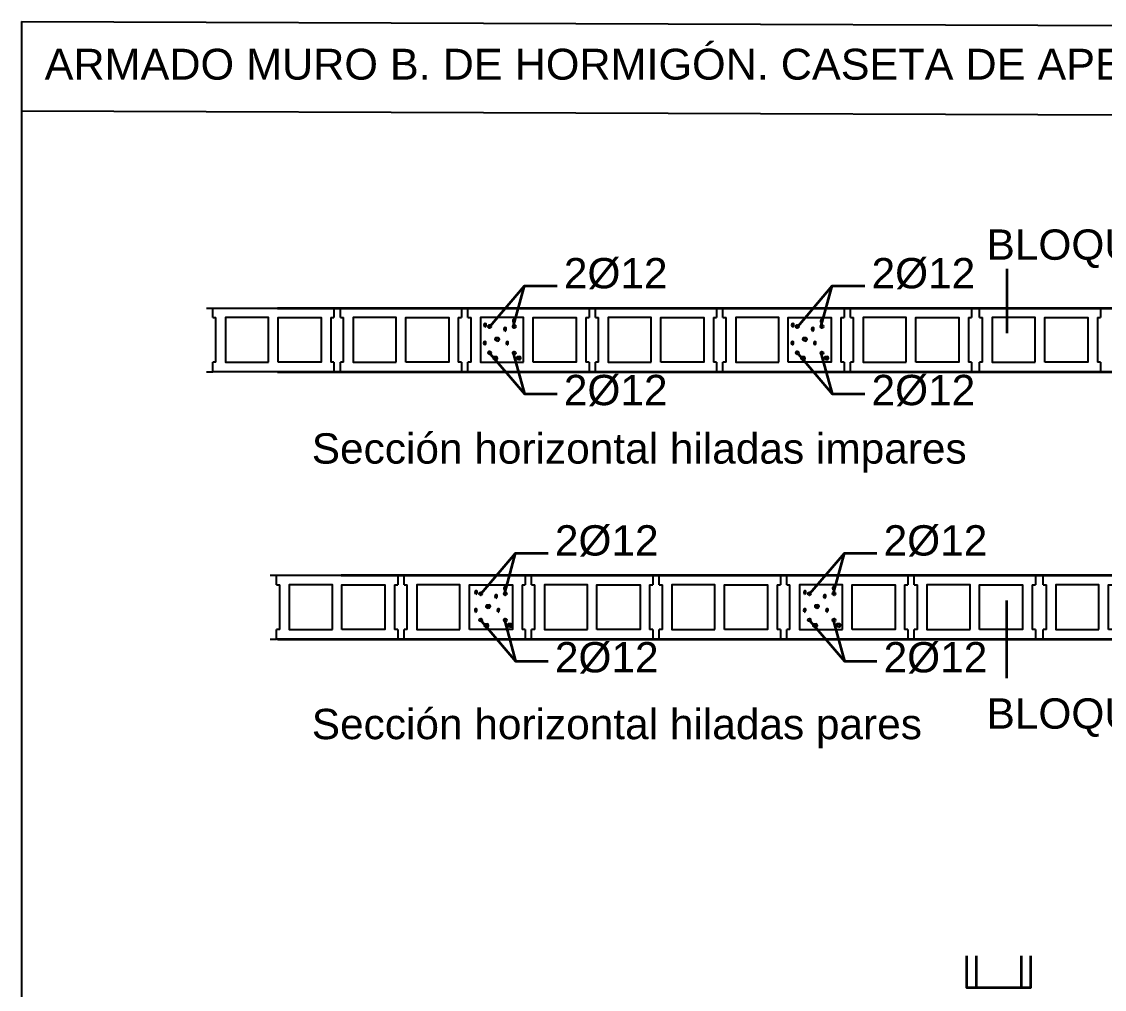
# Model space of a CAD drawing. Extents: x 2455 to 9764, y -806 to 181.
# Drawn here: x 4769.731 to 4774.138, y -654.313 to -650.371 of the extents above; entities that cross this region are included whole.
import ezdxf

# ---------------------------------------------------------------- set-up
doc = ezdxf.new("R2010")
doc.units = 0
doc.header["$LTSCALE"] = 0.2
doc.header["$MEASUREMENT"] = 0
doc.layers.get('0').update_dxf_attribs({"linetype": 'CONTINUOUS'})
doc.layers.add('0-CYPE2', color=4, linetype='CONTINUOUS', lineweight=35)
doc.layers.add('REF_REFERENCIAS', color=8, linetype='CONTINUOUS', lineweight=0)
doc.layers.add('BLOQUES', color=5, linetype='CONTINUOUS')
doc.layers.add('CYPECABECERA', color=2, linetype='CONTINUOUS')
doc.styles.add('Estilo1', font='swissel.ttf')
doc.styles.add('NIEVES2', font='sanss___.ttf')

# ---------------------------------------------------------------- blocks, each defined once
blk = doc.blocks.new('BLOQ')
at = {"layer": 'BLOQUES', "color": 8}
for p, q in [((0, 0.2), (0.02, 0.2)), ((0, 0), (0.02, 0))]:
    blk.add_line(p, q, dxfattribs=at)
at = {"layer": 'BLOQUES'}
for p, q in [((0.02, 0.2), (0.4, 0.2)), ((0.02, 0.17), (0.02, 0.2)), ((0.02, 0.17), (0.03, 0.17)), ((0.03, 0.03), (0.03, 0.17)), ((0.39, 0.17), (0.4, 0.17)), ((0.39, 0.17), (0.39, 0.03)), ((0.4, 0.2), (0.4, 0.17)), ((0.02, 0), (0.02, 0.03)), ((0.03, 0.03), (0.02, 0.03)), ((0.4, 0), (0.02, 0)), ((0.4, 0.03), (0.39, 0.03)), ((0.4, 0.03), (0.4, 0))]:
    blk.add_line(p, q, dxfattribs=at)
for points in [[(0.195, 0.03), (0.195, 0.17), (0.06, 0.17), (0.06, 0.03)], [(0.225, 0.03), (0.225, 0.17), (0.36, 0.17), (0.36, 0.03)]]:
    blk.add_lwpolyline(points, close=True, dxfattribs=at)
blk = doc.blocks.new('PIE')
blk.add_lwpolyline([(-0.013, 0.073), (0.054, 0.051), (0.08, 0), (0.054, -0.076), (-0.008, -0.062), (-0.083, -0.062), (-0.093, 0.005), (-0.049, 0.041)], close=True)

msp = doc.modelspace()

# ---------------------------------------------------------------- linework, layer by layer
at = {"layer": '0-CYPE2', "color": 2, "linetype": 'Continuous'}
for p, q in [((4773.7417, -651.3787), (4773.7417, -651.6408)), ((4771.6386, -651.6113), (4771.778, -651.4478)), ((4772.8911, -651.6113), (4773.0304, -651.4478)), ((4770.7723, -651.538), (4775.2069, -651.538)), ((4771.6386, -651.7244), (4771.778, -651.8879)), ((4772.8911, -651.7244), (4773.0304, -651.8879)), ((4770.7723, -651.7976), (4775.2069, -651.7976)), ((4771.6021, -652.6996), (4771.7414, -652.5361)), ((4772.9403, -652.6996), (4773.0797, -652.5361)), ((4771.0319, -652.6263), (4775.4665, -652.6263)), ((4773.7417, -653.0456), (4773.7417, -652.7291)), ((4771.6021, -652.8127), (4771.7414, -652.9762)), ((4772.9403, -652.8127), (4773.0797, -652.9762)), ((4770.7723, -652.8859), (4775.2069, -652.8859)), ((4773.6173, -654.3062), (4773.6173, -654.1757)), ((4773.799, -654.1757), (4773.799, -654.3062))]:
    msp.add_line(p, q, dxfattribs=at)
for points in [[(4771.7335, -651.6104), (4771.778, -651.4478), (4771.9105, -651.4478)], [(4772.986, -651.6104), (4773.0304, -651.4478), (4773.163, -651.4478)], [(4771.7335, -651.7253), (4771.778, -651.8879), (4771.9105, -651.8879)], [(4772.986, -651.7253), (4773.0304, -651.8879), (4773.163, -651.8879)], [(4771.697, -652.6987), (4771.7414, -652.5361), (4771.8739, -652.5361)], [(4773.0352, -652.6987), (4773.0797, -652.5361), (4773.2122, -652.5361)], [(4771.697, -652.8136), (4771.7414, -652.9762), (4771.8739, -652.9762)], [(4773.0352, -652.8136), (4773.0797, -652.9762), (4773.2122, -652.9762)], [(4773.8379, -654.1757), (4773.8379, -654.3062), (4773.5783, -654.3062), (4773.5783, -654.1757)]]:
    msp.add_lwpolyline(points, dxfattribs=at)
for centre in [(4771.6359, -651.6132), (4771.736, -651.6132), (4772.8883, -651.6132), (4772.9885, -651.6132), (4771.6359, -651.72), (4771.736, -651.7208), (4772.8883, -651.72), (4772.9885, -651.7208), (4771.5993, -652.7015), (4771.6995, -652.7015), (4772.9376, -652.7015), (4773.0378, -652.7015), (4771.5993, -652.8083), (4771.6995, -652.8091), (4772.9376, -652.8083), (4773.0378, -652.8091)]:
    msp.add_circle(centre, 0.00514, dxfattribs=at)
at = {"layer": 'CYPECABECERA', "color": 7, "linetype": 'Continuous'}
for p, q in [((4769.7307, -650.3714), (4769.7307, -658.0326)), ((4769.7307, -650.3714), (4776.7233, -650.3948)), ((4769.7307, -650.7353), (4776.7233, -650.7588))]:
    msp.add_line(p, q, dxfattribs=at)

# ---------------------------------------------------------------- block references
at = {"layer": '0-CYPE2', "color": 2, "linetype": 'Continuous'}
for name, p, xscale, yscale, zscale in [('BLOQ', (4770.4829, -651.7976), 1.29789855152977, 1.297898551582233, 1.29789855152977), ('BLOQ', (4771.0021, -651.7976), 1.29789855152977, 1.297898551582233, 1.29789855152977), ('BLOQ', (4771.5212, -651.7976), 1.29789855152977, 1.297898551582233, 1.29789855152977), ('BLOQ', (4772.0404, -651.7976), 1.29789855152977, 1.297898551582233, 1.29789855152977), ('BLOQ', (4772.5595, -651.7976), 1.29789855152977, 1.297898551582233, 1.29789855152977), ('BLOQ', (4773.0787, -651.7976), 1.29789855152977, 1.297898551582233, 1.29789855152977), ('BLOQ', (4773.6036, -651.7976), 1.29789855152977, 1.297898551582233, 1.29789855152977), ('PIE', (4771.6671, -651.6656), 0.08792800488029105, -0.07495920127177912, 0.08792800490034787), ('PIE', (4772.9195, -651.6656), 0.08792800488029105, -0.07495920127177912, 0.08792800490034787), ('PIE', (4771.6597, -651.7432), 0.08792800488029105, -0.07495920127177912, 0.08792800490034787), ('PIE', (4771.7548, -651.7421), 0.08792800488029105, -0.07495920127177912, 0.08792800490034787), ('PIE', (4772.9122, -651.7432), 0.08792800488029105, -0.07495920127177912, 0.08792800490034787), ('PIE', (4773.0073, -651.7421), 0.08792800488029105, -0.07495920127177912, 0.08792800490034787), ('BLOQ', (4770.7425, -652.8859), 1.29789855152977, 1.297898551582233, 1.29789855152977), ('BLOQ', (4771.2616, -652.8859), 1.29789855152977, 1.297898551582233, 1.29789855152977), ('BLOQ', (4771.7808, -652.8859), 1.29789855152977, 1.297898551582233, 1.29789855152977), ('BLOQ', (4772.3, -652.8859), 1.29789855152977, 1.297898551582233, 1.29789855152977), ('BLOQ', (4772.8191, -652.8859), 1.29789855152977, 1.297898551582233, 1.29789855152977), ('BLOQ', (4773.3383, -652.8859), 1.29789855152977, 1.297898551582233, 1.29789855152977), ('BLOQ', (4773.8632, -652.8859), 1.29789855152977, 1.297898551582233, 1.29789855152977), ('PIE', (4771.6305, -652.7539), 0.08792800488029105, -0.07495920127177912, 0.08792800490034787), ('PIE', (4772.9688, -652.7539), 0.08792800488029105, -0.07495920127177912, 0.08792800490034787), ('PIE', (4771.6232, -652.8315), 0.08792800488029105, -0.07495920127177912, 0.08792800490034787), ('PIE', (4771.7183, -652.8304), 0.08792800488029105, -0.07495920127177912, 0.08792800490034787), ('PIE', (4772.9615, -652.8315), 0.08792800488029105, -0.07495920127177912, 0.08792800490034787), ('PIE', (4773.0566, -652.8304), 0.08792800488029105, -0.07495920127177912, 0.08792800490034787)]:
    msp.add_blockref(name, p, dxfattribs=dict(at, xscale=xscale, yscale=yscale, zscale=zscale))
at = {"layer": '0-CYPE2', "color": 2, "linetype": 'Continuous', "xscale": 0.03741617236894137, "yscale": -0.08033363364358685, "zscale": 0.03741617229802044, "rotation": 349.7031746896402}
for p in [(4771.7344, -651.5912), (4772.9869, -651.5912), (4771.6173, -651.608), (4771.6985, -651.6245), (4772.8698, -651.608), (4772.951, -651.6245), (4771.6162, -651.6811), (4771.7074, -651.6811), (4772.8687, -651.6811), (4772.9599, -651.6811), (4771.5808, -652.6962), (4771.6979, -652.6795), (4772.9191, -652.6962), (4773.0361, -652.6795), (4771.662, -652.7128), (4773.0002, -652.7128), (4771.5797, -652.7694), (4771.6709, -652.7694), (4772.918, -652.7694), (4773.0092, -652.7694)]:
    msp.add_blockref('PIE', p, dxfattribs=at)

# ---------------------------------------------------------------- texts
at = {"color": 7, "linetype": 'Continuous', "style": 'Estilo1'}
msp.add_text('ARMADO MURO B. DE HORMIGÓN. CASETA DE APEROS / VALLADOS', height=0.125779, dxfattribs=at).set_placement((4769.8244, -650.6076))
at = {"layer": 'REF_REFERENCIAS', "color": 2, "linetype": 'Continuous', "style": 'NIEVES2'}
for s, height, p in [('BLOQUE ', 0.12351, (4773.6587, -651.3412)), ('2%%c12', 0.12351, (4771.938, -651.4576)), ('2%%c12', 0.12351, (4773.1905, -651.4576)), ('2%%c12', 0.12351, (4771.938, -651.9335)), ('2%%c12', 0.12351, (4773.1905, -651.9335)), ('Sección horizontal hiladas impares', 0.123514, (4770.9117, -652.1714)), ('2%%c12', 0.12351, (4771.9015, -652.5459)), ('2%%c12', 0.12351, (4773.2397, -652.5459)), ('2%%c12', 0.12351, (4771.9015, -653.0218)), ('2%%c12', 0.12351, (4773.2397, -653.0218)), ('BLOQUE ', 0.12351, (4773.6587, -653.251)), ('Sección horizontal hiladas pares', 0.123514, (4770.9117, -653.2938))]:
    msp.add_text(s, height=height, dxfattribs=at).set_placement(p)

doc.saveas('drawing.dxf')
